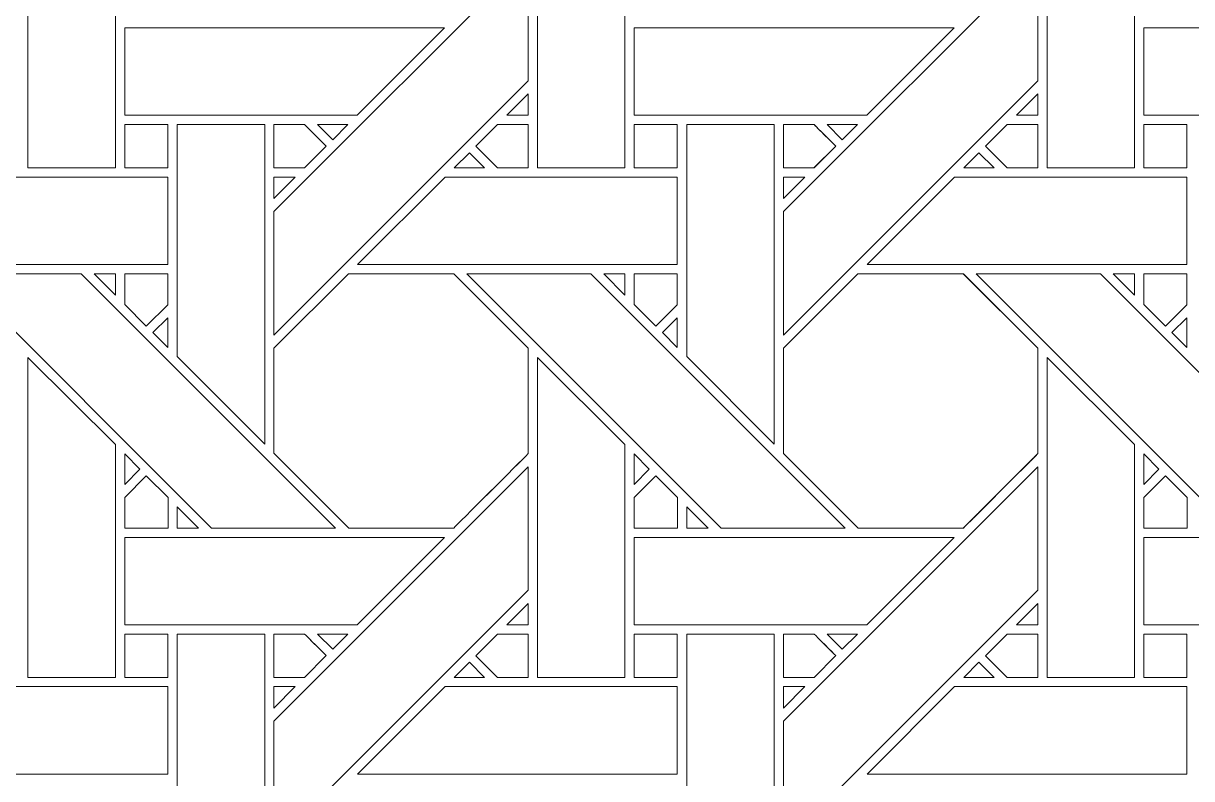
# Model space of a CAD drawing. Header units: inches. Extents: x 3.4 to 21.4, y 0.1 to 18.1.
# Drawn here: x 16.898 to 19.073, y 14.558 to 15.965 of the extents above; entities that cross this region are included whole.
import ezdxf

# ---------------------------------------------------------------- set-up
doc = ezdxf.new("R2010")
doc.units = ezdxf.units.IN
doc.header["$MEASUREMENT"] = 0
doc.layers.add('Design', color=7, linetype='Continuous', lineweight=0)

msp = doc.modelspace()

# ---------------------------------------------------------------- linework, layer by layer
at = {"layer": 'Design'}
for points, knots in [([(3.3829, 18.0948), (3.3829, 18.0948), (3.3829, 0.0948), (3.3829, 0.0948), (3.3829, 0.0948), (21.3829, 0.0948), (21.3829, 0.0948), (21.3829, 0.0948), (21.3829, 18.0948), (21.3829, 18.0948), (21.3829, 18.0948), (3.3829, 18.0948), (3.3829, 18.0948)], [0, 0, 0, 0, 1, 1, 1, 2, 2, 2, 3, 3, 3, 4, 4, 4, 4]), ([(4.2402, 17.2374), (4.2402, 17.2374), (4.2402, 0.9521), (4.2402, 0.9521), (4.2402, 0.9521), (20.5255, 0.9521), (20.5255, 0.9521), (20.5255, 0.9521), (20.5255, 17.2374), (20.5255, 17.2374), (20.5255, 17.2374), (4.2402, 17.2374), (4.2402, 17.2374)], [0, 0, 0, 0, 1, 1, 1, 2, 2, 2, 3, 3, 3, 4, 4, 4, 4]), ([(16.9061, 15.6955), (16.9061, 15.6955), (16.9061, 16.2913), (16.9061, 16.2913), (16.9061, 16.2913), (17.0689, 16.1292), (17.0689, 16.1292), (17.0689, 16.1292), (17.0689, 15.6955), (17.0689, 15.6955), (17.0689, 15.6955), (16.9061, 15.6955), (16.9061, 15.6955)], [0, 0, 0, 0, 1, 1, 1, 2, 2, 2, 3, 3, 3, 4, 4, 4, 4]), ([(17.8548, 15.6955), (17.8548, 15.6955), (17.8548, 16.2914), (17.8548, 16.2914), (17.8548, 16.2914), (18.0176, 16.1292), (18.0176, 16.1292), (18.0176, 16.1292), (18.0176, 15.6955), (18.0176, 15.6955), (18.0176, 15.6955), (17.8548, 15.6955), (17.8548, 15.6955)], [0, 0, 0, 0, 1, 1, 1, 2, 2, 2, 3, 3, 3, 4, 4, 4, 4]), ([(18.8036, 15.6955), (18.8036, 15.6955), (18.8036, 16.2913), (18.8036, 16.2913), (18.8036, 16.2913), (18.9663, 16.1292), (18.9663, 16.1292), (18.9663, 16.1292), (18.9663, 15.6955), (18.9663, 15.6955), (18.9663, 15.6955), (18.8036, 15.6955), (18.8036, 15.6955)], [0, 0, 0, 0, 1, 1, 1, 2, 2, 2, 3, 3, 3, 4, 4, 4, 4]), ([(17.8377, 15.8577), (17.8377, 15.8577), (17.364, 15.3841), (17.364, 15.3841), (17.364, 15.3841), (17.364, 15.6142), (17.364, 15.6142), (17.364, 15.6142), (17.8377, 16.0878), (17.8377, 16.0878), (17.8377, 16.0878), (17.8377, 15.8577), (17.8377, 15.8577)], [0, 0, 0, 0, 1, 1, 1, 2, 2, 2, 3, 3, 3, 4, 4, 4, 4]), ([(18.7864, 15.8577), (18.7864, 15.8577), (18.3128, 15.3841), (18.3128, 15.3841), (18.3128, 15.3841), (18.3128, 15.6142), (18.3128, 15.6142), (18.3128, 15.6142), (18.7864, 16.0878), (18.7864, 16.0878), (18.7864, 16.0878), (18.7864, 15.8577), (18.7864, 15.8577)], [0, 0, 0, 0, 1, 1, 1, 2, 2, 2, 3, 3, 3, 4, 4, 4, 4]), ([(17.6819, 15.9563), (17.6819, 15.9563), (17.5191, 15.7936), (17.5191, 15.7936), (17.5191, 15.7936), (17.0862, 15.7936), (17.0862, 15.7936), (17.0862, 15.7936), (17.0862, 15.9563), (17.0862, 15.9563), (17.0862, 15.9563), (17.6819, 15.9563), (17.6819, 15.9563)], [0, 0, 0, 0, 1, 1, 1, 2, 2, 2, 3, 3, 3, 4, 4, 4, 4]), ([(18.6306, 15.9563), (18.6306, 15.9563), (18.4679, 15.7936), (18.4679, 15.7936), (18.4679, 15.7936), (18.0349, 15.7936), (18.0349, 15.7936), (18.0349, 15.7936), (18.0349, 15.9563), (18.0349, 15.9563), (18.0349, 15.9563), (18.6306, 15.9563), (18.6306, 15.9563)], [0, 0, 0, 0, 1, 1, 1, 2, 2, 2, 3, 3, 3, 4, 4, 4, 4]), ([(19.5793, 15.9563), (19.5793, 15.9563), (19.4166, 15.7936), (19.4166, 15.7936), (19.4166, 15.7936), (18.9836, 15.7936), (18.9836, 15.7936), (18.9836, 15.7936), (18.9836, 15.9563), (18.9836, 15.9563), (18.9836, 15.9563), (19.5793, 15.9563), (19.5793, 15.9563)], [0, 0, 0, 0, 1, 1, 1, 2, 2, 2, 3, 3, 3, 4, 4, 4, 4]), ([(17.8377, 15.7936), (17.8377, 15.7936), (17.7979, 15.7936), (17.7979, 15.7936), (17.7979, 15.7936), (17.8377, 15.8334), (17.8377, 15.8334), (17.8377, 15.8334), (17.8377, 15.7936), (17.8377, 15.7936)], [0, 0, 0, 0, 1, 1, 1, 2, 2, 2, 3, 3, 3, 3]), ([(18.7864, 15.7936), (18.7864, 15.7936), (18.7467, 15.7936), (18.7467, 15.7936), (18.7467, 15.7936), (18.7864, 15.8333), (18.7864, 15.8333), (18.7864, 15.8333), (18.7864, 15.7936), (18.7864, 15.7936)], [0, 0, 0, 0, 1, 1, 1, 2, 2, 2, 3, 3, 3, 3]), ([(17.0862, 15.6956), (17.0862, 15.6956), (17.0862, 15.7763), (17.0862, 15.7763), (17.0862, 15.7763), (17.1665, 15.7763), (17.1665, 15.7763), (17.1665, 15.7763), (17.1665, 15.6956), (17.1665, 15.6956), (17.1665, 15.6956), (17.0862, 15.6956), (17.0862, 15.6956)], [0, 0, 0, 0, 1, 1, 1, 2, 2, 2, 3, 3, 3, 4, 4, 4, 4]), ([(17.0862, 15.6956), (17.0862, 15.6956), (17.0862, 15.7763), (17.0862, 15.7763), (17.0862, 15.7763), (17.1665, 15.7763), (17.1665, 15.7763), (17.1665, 15.7763), (17.1665, 15.6956), (17.1665, 15.6956), (17.1665, 15.6956), (17.0862, 15.6956), (17.0862, 15.6956)], [0, 0, 0, 0, 1, 1, 1, 2, 2, 2, 3, 3, 3, 4, 4, 4, 4]), ([(17.184, 15.3441), (17.184, 15.3441), (17.184, 15.7763), (17.184, 15.7763), (17.184, 15.7763), (17.3469, 15.7763), (17.3469, 15.7763), (17.3469, 15.7763), (17.3469, 15.1812), (17.3469, 15.1812), (17.3469, 15.1812), (17.184, 15.3441), (17.184, 15.3441)], [0, 0, 0, 0, 1, 1, 1, 2, 2, 2, 3, 3, 3, 4, 4, 4, 4]), ([(17.4211, 15.7763), (17.4263, 15.7712), (17.457, 15.7404), (17.4615, 15.736), (17.4615, 15.736), (17.421, 15.6956), (17.421, 15.6956), (17.421, 15.6956), (17.3641, 15.6956), (17.3641, 15.6956), (17.3641, 15.6956), (17.3641, 15.7763), (17.3641, 15.7763), (17.3641, 15.7763), (17.4211, 15.7763), (17.4211, 15.7763)], [0, 0, 0, 0, 1, 1, 1, 2, 2, 2, 3, 3, 3, 4, 4, 4, 5, 5, 5, 5]), ([(17.4615, 15.736), (17.4615, 15.736), (17.421, 15.6956), (17.421, 15.6956), (17.421, 15.6956), (17.3641, 15.6956), (17.3641, 15.6956), (17.3641, 15.6956), (17.3641, 15.7763), (17.3641, 15.7763), (17.3641, 15.7763), (17.4211, 15.7763), (17.4211, 15.7763), (17.4264, 15.7711), (17.4572, 15.7403), (17.4615, 15.736)], [0, 0, 0, 0, 1, 1, 1, 2, 2, 2, 3, 3, 3, 4, 4, 4, 5, 5, 5, 5]), ([(17.4455, 15.7763), (17.4455, 15.7763), (17.5019, 15.7763), (17.5019, 15.7763), (17.5019, 15.7763), (17.4736, 15.7481), (17.4736, 15.7481), (17.4736, 15.7481), (17.4455, 15.7763), (17.4455, 15.7763)], [0, 0, 0, 0, 1, 1, 1, 2, 2, 2, 3, 3, 3, 3]), ([(17.8377, 15.7764), (17.8377, 15.7764), (17.8377, 15.6956), (17.8377, 15.6956), (17.8377, 15.6956), (17.7806, 15.6956), (17.7806, 15.6956), (17.7806, 15.6956), (17.7403, 15.7359), (17.7403, 15.7359), (17.7403, 15.7359), (17.7807, 15.7764), (17.7807, 15.7764), (17.7807, 15.7764), (17.8377, 15.7764), (17.8377, 15.7764)], [0, 0, 0, 0, 1, 1, 1, 2, 2, 2, 3, 3, 3, 4, 4, 4, 5, 5, 5, 5]), ([(17.8377, 15.6956), (17.8377, 15.6956), (17.7806, 15.6956), (17.7806, 15.6956), (17.7806, 15.6956), (17.7403, 15.7359), (17.7403, 15.7359), (17.7403, 15.7359), (17.7807, 15.7764), (17.7807, 15.7764), (17.7807, 15.7764), (17.8377, 15.7764), (17.8377, 15.7764), (17.8377, 15.7764), (17.8377, 15.6956), (17.8377, 15.6956)], [0, 0, 0, 0, 1, 1, 1, 2, 2, 2, 3, 3, 3, 4, 4, 4, 5, 5, 5, 5]), ([(18.0349, 15.6956), (18.0349, 15.6956), (18.0349, 15.7763), (18.0349, 15.7763), (18.0349, 15.7763), (18.1152, 15.7763), (18.1152, 15.7763), (18.1152, 15.7763), (18.1152, 15.6956), (18.1152, 15.6956), (18.1152, 15.6956), (18.0349, 15.6956), (18.0349, 15.6956)], [0, 0, 0, 0, 1, 1, 1, 2, 2, 2, 3, 3, 3, 4, 4, 4, 4]), ([(18.0349, 15.6956), (18.0349, 15.6956), (18.0349, 15.7763), (18.0349, 15.7763), (18.0349, 15.7763), (18.1152, 15.7763), (18.1152, 15.7763), (18.1152, 15.7763), (18.1152, 15.6956), (18.1152, 15.6956), (18.1152, 15.6956), (18.0349, 15.6956), (18.0349, 15.6956)], [0, 0, 0, 0, 1, 1, 1, 2, 2, 2, 3, 3, 3, 4, 4, 4, 4]), ([(18.1327, 15.3441), (18.1327, 15.3441), (18.1327, 15.7763), (18.1327, 15.7763), (18.1327, 15.7763), (18.2956, 15.7763), (18.2956, 15.7763), (18.2956, 15.7763), (18.2956, 15.1812), (18.2956, 15.1812), (18.2956, 15.1812), (18.1327, 15.3441), (18.1327, 15.3441)], [0, 0, 0, 0, 1, 1, 1, 2, 2, 2, 3, 3, 3, 4, 4, 4, 4]), ([(18.3699, 15.7764), (18.3751, 15.7713), (18.4058, 15.7405), (18.4102, 15.7361), (18.4102, 15.7361), (18.3698, 15.6956), (18.3698, 15.6956), (18.3698, 15.6956), (18.3128, 15.6956), (18.3128, 15.6956), (18.3128, 15.6956), (18.3128, 15.7764), (18.3128, 15.7764), (18.3128, 15.7764), (18.3699, 15.7764), (18.3699, 15.7764)], [0, 0, 0, 0, 1, 1, 1, 2, 2, 2, 3, 3, 3, 4, 4, 4, 5, 5, 5, 5]), ([(18.3948, 15.7513), (18.3948, 15.7513), (18.4102, 15.7359), (18.4102, 15.7359), (18.4102, 15.7359), (18.3697, 15.6955), (18.3697, 15.6955), (18.3697, 15.6955), (18.3128, 15.6955), (18.3128, 15.6955), (18.3128, 15.6955), (18.3128, 15.7763), (18.3128, 15.7763), (18.3128, 15.7763), (18.3698, 15.7763), (18.3698, 15.7763), (18.3753, 15.7709), (18.3854, 15.7608), (18.3948, 15.7513)], [0, 0, 0, 0, 1, 1, 1, 2, 2, 2, 3, 3, 3, 4, 4, 4, 5, 5, 5, 6, 6, 6, 6]), ([(18.3942, 15.7763), (18.3942, 15.7763), (18.4506, 15.7763), (18.4506, 15.7763), (18.4506, 15.7763), (18.4224, 15.7481), (18.4224, 15.7481), (18.4224, 15.7481), (18.3942, 15.7763), (18.3942, 15.7763)], [0, 0, 0, 0, 1, 1, 1, 2, 2, 2, 3, 3, 3, 3]), ([(18.7865, 15.7764), (18.7865, 15.7764), (18.7865, 15.6956), (18.7865, 15.6956), (18.7865, 15.6956), (18.7294, 15.6956), (18.7294, 15.6956), (18.7294, 15.6956), (18.689, 15.7359), (18.689, 15.7359), (18.689, 15.7359), (18.7294, 15.7764), (18.7294, 15.7764), (18.7294, 15.7764), (18.7865, 15.7764), (18.7865, 15.7764)], [0, 0, 0, 0, 1, 1, 1, 2, 2, 2, 3, 3, 3, 4, 4, 4, 5, 5, 5, 5]), ([(18.7865, 15.6956), (18.7865, 15.6956), (18.7294, 15.6956), (18.7294, 15.6956), (18.7294, 15.6956), (18.689, 15.7359), (18.689, 15.7359), (18.689, 15.7359), (18.7294, 15.7764), (18.7294, 15.7764), (18.7294, 15.7764), (18.7865, 15.7764), (18.7865, 15.7764), (18.7865, 15.7764), (18.7865, 15.6956), (18.7865, 15.6956)], [0, 0, 0, 0, 1, 1, 1, 2, 2, 2, 3, 3, 3, 4, 4, 4, 5, 5, 5, 5]), ([(18.9837, 15.6956), (18.9837, 15.6956), (18.9837, 15.7763), (18.9837, 15.7763), (18.9837, 15.7763), (19.0639, 15.7763), (19.0639, 15.7763), (19.0639, 15.7763), (19.0639, 15.6956), (19.0639, 15.6956), (19.0639, 15.6956), (18.9837, 15.6956), (18.9837, 15.6956)], [0, 0, 0, 0, 1, 1, 1, 2, 2, 2, 3, 3, 3, 4, 4, 4, 4]), ([(18.9837, 15.6956), (18.9837, 15.6956), (18.9837, 15.7763), (18.9837, 15.7763), (18.9837, 15.7763), (19.0639, 15.7763), (19.0639, 15.7763), (19.0639, 15.7763), (19.0639, 15.6956), (19.0639, 15.6956), (19.0639, 15.6956), (18.9837, 15.6956), (18.9837, 15.6956)], [0, 0, 0, 0, 1, 1, 1, 2, 2, 2, 3, 3, 3, 4, 4, 4, 4]), ([(17.6999, 15.6955), (17.6999, 15.6955), (17.7281, 15.7238), (17.7281, 15.7238), (17.7281, 15.7238), (17.7564, 15.6955), (17.7564, 15.6955), (17.7564, 15.6955), (17.6999, 15.6955), (17.6999, 15.6955)], [0, 0, 0, 0, 1, 1, 1, 2, 2, 2, 3, 3, 3, 3]), ([(18.6486, 15.6955), (18.6486, 15.6955), (18.6768, 15.7238), (18.6768, 15.7238), (18.6768, 15.7238), (18.7051, 15.6955), (18.7051, 15.6955), (18.7051, 15.6955), (18.6486, 15.6955), (18.6486, 15.6955)], [0, 0, 0, 0, 1, 1, 1, 2, 2, 2, 3, 3, 3, 3]), ([(17.1664, 15.6784), (17.1664, 15.6784), (17.1664, 15.5156), (17.1664, 15.5156), (17.1664, 15.5156), (16.5711, 15.5156), (16.5711, 15.5156), (16.5711, 15.5156), (16.734, 15.6784), (16.734, 15.6784), (16.734, 15.6784), (17.1664, 15.6784), (17.1664, 15.6784)], [0, 0, 0, 0, 1, 1, 1, 2, 2, 2, 3, 3, 3, 4, 4, 4, 4]), ([(17.4039, 15.6784), (17.4039, 15.6784), (17.364, 15.6385), (17.364, 15.6385), (17.364, 15.6385), (17.364, 15.6784), (17.364, 15.6784), (17.364, 15.6784), (17.4039, 15.6784), (17.4039, 15.6784)], [0, 0, 0, 0, 1, 1, 1, 2, 2, 2, 3, 3, 3, 3]), ([(18.1152, 15.6784), (18.1152, 15.6784), (18.1152, 15.5156), (18.1152, 15.5156), (18.1152, 15.5156), (17.5199, 15.5156), (17.5199, 15.5156), (17.5199, 15.5156), (17.6827, 15.6784), (17.6827, 15.6784), (17.6827, 15.6784), (18.1152, 15.6784), (18.1152, 15.6784)], [0, 0, 0, 0, 1, 1, 1, 2, 2, 2, 3, 3, 3, 4, 4, 4, 4]), ([(18.3526, 15.6784), (18.3526, 15.6784), (18.3128, 15.6385), (18.3128, 15.6385), (18.3128, 15.6385), (18.3128, 15.6784), (18.3128, 15.6784), (18.3128, 15.6784), (18.3526, 15.6784), (18.3526, 15.6784)], [0, 0, 0, 0, 1, 1, 1, 2, 2, 2, 3, 3, 3, 3]), ([(19.0639, 15.6784), (19.0639, 15.6784), (19.0639, 15.5156), (19.0639, 15.5156), (19.0639, 15.5156), (18.4686, 15.5156), (18.4686, 15.5156), (18.4686, 15.5156), (18.6314, 15.6784), (18.6314, 15.6784), (18.6314, 15.6784), (19.0639, 15.6784), (19.0639, 15.6784)], [0, 0, 0, 0, 1, 1, 1, 2, 2, 2, 3, 3, 3, 4, 4, 4, 4]), ([(17.479, 15.0248), (17.479, 15.0248), (17.248, 15.0248), (17.248, 15.0248), (17.248, 15.0248), (16.7745, 15.4984), (16.7745, 15.4984), (16.7745, 15.4984), (17.0054, 15.4984), (17.0054, 15.4984), (17.0054, 15.4984), (17.479, 15.0248), (17.479, 15.0248)], [0, 0, 0, 0, 1, 1, 1, 2, 2, 2, 3, 3, 3, 4, 4, 4, 4]), ([(17.0295, 15.4984), (17.0295, 15.4984), (17.069, 15.4984), (17.069, 15.4984), (17.069, 15.4984), (17.069, 15.4586), (17.069, 15.4586), (17.069, 15.4586), (17.0295, 15.4984), (17.0295, 15.4984)], [0, 0, 0, 0, 1, 1, 1, 2, 2, 2, 3, 3, 3, 3]), ([(17.1665, 15.4985), (17.1665, 15.4985), (17.1665, 15.4409), (17.1665, 15.4409), (17.1665, 15.4409), (17.1265, 15.4009), (17.1265, 15.4009), (17.1265, 15.4009), (17.0862, 15.4413), (17.0862, 15.4413), (17.0862, 15.4413), (17.0862, 15.4985), (17.0862, 15.4985), (17.0862, 15.4985), (17.1665, 15.4985), (17.1665, 15.4985)], [0, 0, 0, 0, 1, 1, 1, 2, 2, 2, 3, 3, 3, 4, 4, 4, 5, 5, 5, 5]), ([(17.1265, 15.4009), (17.1265, 15.4009), (17.0862, 15.4413), (17.0862, 15.4413), (17.0862, 15.4413), (17.0862, 15.4985), (17.0862, 15.4985), (17.0862, 15.4985), (17.1665, 15.4985), (17.1665, 15.4985), (17.1665, 15.4985), (17.1665, 15.4409), (17.1665, 15.4409), (17.1665, 15.4409), (17.1265, 15.4009), (17.1265, 15.4009)], [0, 0, 0, 0, 1, 1, 1, 2, 2, 2, 3, 3, 3, 4, 4, 4, 5, 5, 5, 5]), ([(17.5027, 15.4985), (17.5027, 15.4985), (17.699, 15.4985), (17.699, 15.4985), (17.699, 15.4985), (17.8377, 15.3597), (17.8377, 15.3597), (17.8377, 15.3597), (17.8377, 15.1635), (17.8377, 15.1635), (17.8199, 15.1456), (17.708, 15.0339), (17.699, 15.0248), (17.699, 15.0248), (17.5033, 15.0248), (17.5033, 15.0248), (17.5033, 15.0248), (17.3641, 15.1641), (17.3641, 15.1641), (17.3641, 15.1641), (17.3641, 15.3597), (17.3641, 15.3597), (17.3641, 15.3597), (17.5027, 15.4985), (17.5027, 15.4985)], [0, 0, 0, 0, 1, 1, 1, 2, 2, 2, 3, 3, 3, 4, 4, 4, 5, 5, 5, 6, 6, 6, 7, 7, 7, 8, 8, 8, 8]), ([(17.8377, 15.3597), (17.8377, 15.3597), (17.8377, 15.1635), (17.8377, 15.1635), (17.8199, 15.1456), (17.708, 15.0338), (17.699, 15.0248), (17.699, 15.0248), (17.5033, 15.0248), (17.5033, 15.0248), (17.5033, 15.0248), (17.3641, 15.1641), (17.3641, 15.1641), (17.3641, 15.1641), (17.3641, 15.3597), (17.3641, 15.3597), (17.3641, 15.3597), (17.5027, 15.4985), (17.5027, 15.4985), (17.5027, 15.4985), (17.699, 15.4985), (17.699, 15.4985), (17.699, 15.4985), (17.8377, 15.3597), (17.8377, 15.3597)], [0, 0, 0, 0, 1, 1, 1, 2, 2, 2, 3, 3, 3, 4, 4, 4, 5, 5, 5, 6, 6, 6, 7, 7, 7, 8, 8, 8, 8]), ([(18.4278, 15.0248), (18.4278, 15.0248), (18.1967, 15.0248), (18.1967, 15.0248), (18.1967, 15.0248), (17.7232, 15.4984), (17.7232, 15.4984), (17.7232, 15.4984), (17.9541, 15.4984), (17.9541, 15.4984), (17.9541, 15.4984), (18.4278, 15.0248), (18.4278, 15.0248)], [0, 0, 0, 0, 1, 1, 1, 2, 2, 2, 3, 3, 3, 4, 4, 4, 4]), ([(17.9783, 15.4984), (17.9783, 15.4984), (18.0177, 15.4984), (18.0177, 15.4984), (18.0177, 15.4984), (18.0177, 15.4586), (18.0177, 15.4586), (18.0177, 15.4586), (17.9783, 15.4984), (17.9783, 15.4984)], [0, 0, 0, 0, 1, 1, 1, 2, 2, 2, 3, 3, 3, 3]), ([(18.1152, 15.4985), (18.1152, 15.4985), (18.1152, 15.4409), (18.1152, 15.4409), (18.1152, 15.4409), (18.0753, 15.4009), (18.0753, 15.4009), (18.0753, 15.4009), (18.0349, 15.4413), (18.0349, 15.4413), (18.0349, 15.4413), (18.0349, 15.4985), (18.0349, 15.4985), (18.0349, 15.4985), (18.1152, 15.4985), (18.1152, 15.4985)], [0, 0, 0, 0, 1, 1, 1, 2, 2, 2, 3, 3, 3, 4, 4, 4, 5, 5, 5, 5]), ([(18.0753, 15.4009), (18.0753, 15.4009), (18.0349, 15.4413), (18.0349, 15.4413), (18.0349, 15.4413), (18.0349, 15.4985), (18.0349, 15.4985), (18.0349, 15.4985), (18.1152, 15.4985), (18.1152, 15.4985), (18.1152, 15.4985), (18.1152, 15.4409), (18.1152, 15.4409), (18.1152, 15.4409), (18.0753, 15.4009), (18.0753, 15.4009)], [0, 0, 0, 0, 1, 1, 1, 2, 2, 2, 3, 3, 3, 4, 4, 4, 5, 5, 5, 5]), ([(18.4516, 15.4985), (18.4516, 15.4985), (18.6478, 15.4985), (18.6478, 15.4985), (18.6478, 15.4985), (18.7865, 15.3598), (18.7865, 15.3598), (18.7865, 15.3598), (18.7865, 15.1636), (18.7865, 15.1636), (18.7687, 15.1457), (18.6568, 15.0339), (18.6478, 15.0249), (18.6478, 15.0249), (18.4521, 15.0249), (18.4521, 15.0249), (18.4521, 15.0249), (18.3128, 15.164), (18.3128, 15.164), (18.3128, 15.164), (18.3128, 15.3597), (18.3128, 15.3597), (18.3128, 15.3597), (18.4516, 15.4985), (18.4516, 15.4985)], [0, 0, 0, 0, 1, 1, 1, 2, 2, 2, 3, 3, 3, 4, 4, 4, 5, 5, 5, 6, 6, 6, 7, 7, 7, 8, 8, 8, 8]), ([(18.7864, 15.1635), (18.7683, 15.1452), (18.6565, 15.0336), (18.6477, 15.0248), (18.6477, 15.0248), (18.452, 15.0248), (18.452, 15.0248), (18.452, 15.0248), (18.3128, 15.164), (18.3128, 15.164), (18.3128, 15.164), (18.3128, 15.3597), (18.3128, 15.3597), (18.3128, 15.3597), (18.4515, 15.4984), (18.4515, 15.4984), (18.4515, 15.4984), (18.6477, 15.4984), (18.6477, 15.4984), (18.6477, 15.4984), (18.7864, 15.3597), (18.7864, 15.3597), (18.7864, 15.3597), (18.7864, 15.1635), (18.7864, 15.1635)], [0, 0, 0, 0, 1, 1, 1, 2, 2, 2, 3, 3, 3, 4, 4, 4, 5, 5, 5, 6, 6, 6, 7, 7, 7, 8, 8, 8, 8]), ([(19.1455, 15.0248), (19.1455, 15.0248), (18.6719, 15.4984), (18.6719, 15.4984), (18.6719, 15.4984), (18.9029, 15.4984), (18.9029, 15.4984), (18.9029, 15.4984), (19.3765, 15.0248), (19.3765, 15.0248), (19.3765, 15.0248), (19.1455, 15.0248), (19.1455, 15.0248)], [0, 0, 0, 0, 1, 1, 1, 2, 2, 2, 3, 3, 3, 4, 4, 4, 4]), ([(18.927, 15.4984), (18.927, 15.4984), (18.9664, 15.4984), (18.9664, 15.4984), (18.9664, 15.4984), (18.9664, 15.4586), (18.9664, 15.4586), (18.9664, 15.4586), (18.927, 15.4984), (18.927, 15.4984)], [0, 0, 0, 0, 1, 1, 1, 2, 2, 2, 3, 3, 3, 3]), ([(19.0639, 15.4985), (19.0639, 15.4985), (19.0639, 15.4408), (19.0639, 15.4408), (19.0639, 15.4408), (19.024, 15.4009), (19.024, 15.4009), (19.024, 15.4009), (18.9837, 15.4413), (18.9837, 15.4413), (18.9837, 15.4413), (18.9837, 15.4985), (18.9837, 15.4985), (18.9837, 15.4985), (19.0639, 15.4985), (19.0639, 15.4985)], [0, 0, 0, 0, 1, 1, 1, 2, 2, 2, 3, 3, 3, 4, 4, 4, 5, 5, 5, 5]), ([(19.024, 15.4009), (19.024, 15.4009), (18.9837, 15.4413), (18.9837, 15.4413), (18.9837, 15.4413), (18.9837, 15.4985), (18.9837, 15.4985), (18.9837, 15.4985), (19.0639, 15.4985), (19.0639, 15.4985), (19.0639, 15.4985), (19.0639, 15.4408), (19.0639, 15.4408), (19.0639, 15.4408), (19.024, 15.4009), (19.024, 15.4009)], [0, 0, 0, 0, 1, 1, 1, 2, 2, 2, 3, 3, 3, 4, 4, 4, 5, 5, 5, 5]), ([(17.1664, 15.4166), (17.1664, 15.4166), (17.1664, 15.3614), (17.1664, 15.3614), (17.1664, 15.3614), (17.1387, 15.3888), (17.1387, 15.3888), (17.1387, 15.3888), (17.1664, 15.4166), (17.1664, 15.4166)], [0, 0, 0, 0, 1, 1, 1, 2, 2, 2, 3, 3, 3, 3]), ([(18.1152, 15.4166), (18.1152, 15.4166), (18.1152, 15.3614), (18.1152, 15.3614), (18.1152, 15.3614), (18.0874, 15.3888), (18.0874, 15.3888), (18.0874, 15.3888), (18.1152, 15.4166), (18.1152, 15.4166)], [0, 0, 0, 0, 1, 1, 1, 2, 2, 2, 3, 3, 3, 3]), ([(19.0639, 15.4166), (19.0639, 15.4166), (19.0639, 15.3614), (19.0639, 15.3614), (19.0639, 15.3614), (19.0361, 15.3888), (19.0361, 15.3888), (19.0361, 15.3888), (19.0639, 15.4166), (19.0639, 15.4166)], [0, 0, 0, 0, 1, 1, 1, 2, 2, 2, 3, 3, 3, 3]), ([(16.9061, 14.7468), (16.9061, 14.7468), (16.9061, 15.3426), (16.9061, 15.3426), (16.9061, 15.3426), (17.0689, 15.1805), (17.0689, 15.1805), (17.0689, 15.1805), (17.0689, 14.7468), (17.0689, 14.7468), (17.0689, 14.7468), (16.9061, 14.7468), (16.9061, 14.7468)], [0, 0, 0, 0, 1, 1, 1, 2, 2, 2, 3, 3, 3, 4, 4, 4, 4]), ([(17.8548, 14.7468), (17.8548, 14.7468), (17.8548, 15.3426), (17.8548, 15.3426), (17.8548, 15.3426), (18.0176, 15.1805), (18.0176, 15.1805), (18.0176, 15.1805), (18.0176, 14.7468), (18.0176, 14.7468), (18.0176, 14.7468), (17.8548, 14.7468), (17.8548, 14.7468)], [0, 0, 0, 0, 1, 1, 1, 2, 2, 2, 3, 3, 3, 4, 4, 4, 4]), ([(18.8036, 14.7468), (18.8036, 14.7468), (18.8036, 15.3426), (18.8036, 15.3426), (18.8036, 15.3426), (18.9663, 15.1805), (18.9663, 15.1805), (18.9663, 15.1805), (18.9663, 14.7468), (18.9663, 14.7468), (18.9663, 14.7468), (18.8036, 14.7468), (18.8036, 14.7468)], [0, 0, 0, 0, 1, 1, 1, 2, 2, 2, 3, 3, 3, 4, 4, 4, 4]), ([(17.0862, 15.1062), (17.0862, 15.1062), (17.0862, 15.163), (17.0862, 15.163), (17.0862, 15.163), (17.1144, 15.1344), (17.1144, 15.1344), (17.1144, 15.1344), (17.0862, 15.1062), (17.0862, 15.1062)], [0, 0, 0, 0, 1, 1, 1, 2, 2, 2, 3, 3, 3, 3]), ([(18.0349, 15.1062), (18.0349, 15.1062), (18.0349, 15.163), (18.0349, 15.163), (18.0349, 15.163), (18.0631, 15.1344), (18.0631, 15.1344), (18.0631, 15.1344), (18.0349, 15.1062), (18.0349, 15.1062)], [0, 0, 0, 0, 1, 1, 1, 2, 2, 2, 3, 3, 3, 3]), ([(18.9836, 15.1062), (18.9836, 15.1062), (18.9836, 15.163), (18.9836, 15.163), (18.9836, 15.163), (19.0118, 15.1344), (19.0118, 15.1344), (19.0118, 15.1344), (18.9836, 15.1062), (18.9836, 15.1062)], [0, 0, 0, 0, 1, 1, 1, 2, 2, 2, 3, 3, 3, 3]), ([(17.0862, 15.0246), (17.0862, 15.0246), (17.0862, 15.0819), (17.0862, 15.0819), (17.0862, 15.0819), (17.1265, 15.1222), (17.1265, 15.1222), (17.1265, 15.1222), (17.1669, 15.0819), (17.1669, 15.0819), (17.1669, 15.0819), (17.1669, 15.0246), (17.1669, 15.0246), (17.1669, 15.0246), (17.0862, 15.0246), (17.0862, 15.0246)], [0, 0, 0, 0, 1, 1, 1, 2, 2, 2, 3, 3, 3, 4, 4, 4, 5, 5, 5, 5]), ([(17.1265, 15.1222), (17.1265, 15.1222), (17.1669, 15.0819), (17.1669, 15.0819), (17.1669, 15.0819), (17.1669, 15.0246), (17.1669, 15.0246), (17.1669, 15.0246), (17.0862, 15.0246), (17.0862, 15.0246), (17.0862, 15.0246), (17.0862, 15.0819), (17.0862, 15.0819), (17.0862, 15.0819), (17.1265, 15.1222), (17.1265, 15.1222)], [0, 0, 0, 0, 1, 1, 1, 2, 2, 2, 3, 3, 3, 4, 4, 4, 5, 5, 5, 5]), ([(17.8377, 14.909), (17.8377, 14.909), (17.364, 14.4354), (17.364, 14.4354), (17.364, 14.4354), (17.364, 14.6655), (17.364, 14.6655), (17.364, 14.6655), (17.8377, 15.139), (17.8377, 15.139), (17.8377, 15.139), (17.8377, 14.909), (17.8377, 14.909)], [0, 0, 0, 0, 1, 1, 1, 2, 2, 2, 3, 3, 3, 4, 4, 4, 4]), ([(18.0349, 15.0246), (18.0349, 15.0246), (18.0349, 15.0819), (18.0349, 15.0819), (18.0349, 15.0819), (18.0753, 15.1222), (18.0753, 15.1222), (18.0753, 15.1222), (18.1156, 15.0819), (18.1156, 15.0819), (18.1156, 15.0819), (18.1156, 15.0246), (18.1156, 15.0246), (18.1156, 15.0246), (18.0349, 15.0246), (18.0349, 15.0246)], [0, 0, 0, 0, 1, 1, 1, 2, 2, 2, 3, 3, 3, 4, 4, 4, 5, 5, 5, 5]), ([(18.0753, 15.1222), (18.0753, 15.1222), (18.1156, 15.0819), (18.1156, 15.0819), (18.1156, 15.0819), (18.1156, 15.0246), (18.1156, 15.0246), (18.1156, 15.0246), (18.0349, 15.0246), (18.0349, 15.0246), (18.0349, 15.0246), (18.0349, 15.0819), (18.0349, 15.0819), (18.0349, 15.0819), (18.0753, 15.1222), (18.0753, 15.1222)], [0, 0, 0, 0, 1, 1, 1, 2, 2, 2, 3, 3, 3, 4, 4, 4, 5, 5, 5, 5]), ([(18.7864, 14.909), (18.7864, 14.909), (18.3128, 14.4354), (18.3128, 14.4354), (18.3128, 14.4354), (18.3128, 14.6655), (18.3128, 14.6655), (18.3128, 14.6655), (18.7864, 15.139), (18.7864, 15.139), (18.7864, 15.139), (18.7864, 14.909), (18.7864, 14.909)], [0, 0, 0, 0, 1, 1, 1, 2, 2, 2, 3, 3, 3, 4, 4, 4, 4]), ([(18.9837, 15.0246), (18.9837, 15.0246), (18.9837, 15.0818), (18.9837, 15.0818), (18.9837, 15.0818), (19.024, 15.1222), (19.024, 15.1222), (19.024, 15.1222), (19.0644, 15.0818), (19.0644, 15.0818), (19.0644, 15.0818), (19.0644, 15.0246), (19.0644, 15.0246), (19.0644, 15.0246), (18.9837, 15.0246), (18.9837, 15.0246)], [0, 0, 0, 0, 1, 1, 1, 2, 2, 2, 3, 3, 3, 4, 4, 4, 5, 5, 5, 5]), ([(19.024, 15.1222), (19.024, 15.1222), (19.0644, 15.0818), (19.0644, 15.0818), (19.0644, 15.0818), (19.0644, 15.0246), (19.0644, 15.0246), (19.0644, 15.0246), (18.9837, 15.0246), (18.9837, 15.0246), (18.9837, 15.0246), (18.9837, 15.0818), (18.9837, 15.0818), (18.9837, 15.0818), (19.024, 15.1222), (19.024, 15.1222)], [0, 0, 0, 0, 1, 1, 1, 2, 2, 2, 3, 3, 3, 4, 4, 4, 5, 5, 5, 5]), ([(17.1841, 15.0248), (17.1841, 15.0248), (17.1841, 15.0646), (17.1841, 15.0646), (17.1841, 15.0646), (17.2238, 15.0248), (17.2238, 15.0248), (17.2238, 15.0248), (17.1841, 15.0248), (17.1841, 15.0248)], [0, 0, 0, 0, 1, 1, 1, 2, 2, 2, 3, 3, 3, 3]), ([(18.1328, 15.0248), (18.1328, 15.0248), (18.1328, 15.0646), (18.1328, 15.0646), (18.1328, 15.0646), (18.1725, 15.0248), (18.1725, 15.0248), (18.1725, 15.0248), (18.1328, 15.0248), (18.1328, 15.0248)], [0, 0, 0, 0, 1, 1, 1, 2, 2, 2, 3, 3, 3, 3]), ([(17.6819, 15.0075), (17.6819, 15.0075), (17.5191, 14.8448), (17.5191, 14.8448), (17.5191, 14.8448), (17.0862, 14.8448), (17.0862, 14.8448), (17.0862, 14.8448), (17.0862, 15.0075), (17.0862, 15.0075), (17.0862, 15.0075), (17.6819, 15.0075), (17.6819, 15.0075)], [0, 0, 0, 0, 1, 1, 1, 2, 2, 2, 3, 3, 3, 4, 4, 4, 4]), ([(18.6306, 15.0075), (18.6306, 15.0075), (18.4679, 14.8448), (18.4679, 14.8448), (18.4679, 14.8448), (18.0349, 14.8448), (18.0349, 14.8448), (18.0349, 14.8448), (18.0349, 15.0075), (18.0349, 15.0075), (18.0349, 15.0075), (18.6306, 15.0075), (18.6306, 15.0075)], [0, 0, 0, 0, 1, 1, 1, 2, 2, 2, 3, 3, 3, 4, 4, 4, 4]), ([(18.9836, 14.8448), (18.9836, 14.8448), (18.9836, 15.0075), (18.9836, 15.0075), (18.9836, 15.0075), (19.5793, 15.0075), (19.5793, 15.0075), (19.5793, 15.0075), (19.4166, 14.8448), (19.4166, 14.8448), (19.4166, 14.8448), (18.9836, 14.8448), (18.9836, 14.8448)], [0, 0, 0, 0, 1, 1, 1, 2, 2, 2, 3, 3, 3, 4, 4, 4, 4]), ([(17.8377, 14.8449), (17.8377, 14.8449), (17.7979, 14.8449), (17.7979, 14.8449), (17.7979, 14.8449), (17.8377, 14.8846), (17.8377, 14.8846), (17.8377, 14.8846), (17.8377, 14.8449), (17.8377, 14.8449)], [0, 0, 0, 0, 1, 1, 1, 2, 2, 2, 3, 3, 3, 3]), ([(18.7864, 14.8449), (18.7864, 14.8449), (18.7467, 14.8449), (18.7467, 14.8449), (18.7467, 14.8449), (18.7864, 14.8846), (18.7864, 14.8846), (18.7864, 14.8846), (18.7864, 14.8449), (18.7864, 14.8449)], [0, 0, 0, 0, 1, 1, 1, 2, 2, 2, 3, 3, 3, 3]), ([(17.0862, 14.7468), (17.0862, 14.7468), (17.0862, 14.8276), (17.0862, 14.8276), (17.0862, 14.8276), (17.1665, 14.8276), (17.1665, 14.8276), (17.1665, 14.8276), (17.1665, 14.7468), (17.1665, 14.7468), (17.1665, 14.7468), (17.0862, 14.7468), (17.0862, 14.7468)], [0, 0, 0, 0, 1, 1, 1, 2, 2, 2, 3, 3, 3, 4, 4, 4, 4]), ([(17.0862, 14.7468), (17.0862, 14.7468), (17.0862, 14.8276), (17.0862, 14.8276), (17.0862, 14.8276), (17.1665, 14.8276), (17.1665, 14.8276), (17.1665, 14.8276), (17.1665, 14.7468), (17.1665, 14.7468), (17.1665, 14.7468), (17.0862, 14.7468), (17.0862, 14.7468)], [0, 0, 0, 0, 1, 1, 1, 2, 2, 2, 3, 3, 3, 4, 4, 4, 4]), ([(17.184, 14.3954), (17.184, 14.3954), (17.184, 14.8276), (17.184, 14.8276), (17.184, 14.8276), (17.3469, 14.8276), (17.3469, 14.8276), (17.3469, 14.8276), (17.3469, 14.2324), (17.3469, 14.2324), (17.3469, 14.2324), (17.184, 14.3954), (17.184, 14.3954)], [0, 0, 0, 0, 1, 1, 1, 2, 2, 2, 3, 3, 3, 4, 4, 4, 4]), ([(17.4211, 14.8276), (17.4263, 14.8225), (17.457, 14.7917), (17.4615, 14.7873), (17.4615, 14.7873), (17.421, 14.7468), (17.421, 14.7468), (17.421, 14.7468), (17.3641, 14.7468), (17.3641, 14.7468), (17.3641, 14.7468), (17.3641, 14.8276), (17.3641, 14.8276), (17.3641, 14.8276), (17.4211, 14.8276), (17.4211, 14.8276)], [0, 0, 0, 0, 1, 1, 1, 2, 2, 2, 3, 3, 3, 4, 4, 4, 5, 5, 5, 5]), ([(17.4463, 14.8024), (17.4463, 14.8024), (17.4615, 14.7873), (17.4615, 14.7873), (17.4615, 14.7873), (17.421, 14.7468), (17.421, 14.7468), (17.421, 14.7468), (17.3641, 14.7468), (17.3641, 14.7468), (17.3641, 14.7468), (17.3641, 14.8276), (17.3641, 14.8276), (17.3641, 14.8276), (17.4211, 14.8276), (17.4211, 14.8276), (17.4266, 14.8221), (17.4368, 14.8119), (17.4463, 14.8024)], [0, 0, 0, 0, 1, 1, 1, 2, 2, 2, 3, 3, 3, 4, 4, 4, 5, 5, 5, 6, 6, 6, 6]), ([(17.4455, 14.8276), (17.4455, 14.8276), (17.5019, 14.8276), (17.5019, 14.8276), (17.5019, 14.8276), (17.4736, 14.7994), (17.4736, 14.7994), (17.4736, 14.7994), (17.4455, 14.8276), (17.4455, 14.8276)], [0, 0, 0, 0, 1, 1, 1, 2, 2, 2, 3, 3, 3, 3]), ([(17.8377, 14.8276), (17.8377, 14.8276), (17.8377, 14.7468), (17.8377, 14.7468), (17.8377, 14.7468), (17.7806, 14.7468), (17.7806, 14.7468), (17.7806, 14.7468), (17.7403, 14.7872), (17.7403, 14.7872), (17.7403, 14.7872), (17.7807, 14.8276), (17.7807, 14.8276), (17.7807, 14.8276), (17.8377, 14.8276), (17.8377, 14.8276)], [0, 0, 0, 0, 1, 1, 1, 2, 2, 2, 3, 3, 3, 4, 4, 4, 5, 5, 5, 5]), ([(17.8377, 14.7468), (17.8377, 14.7468), (17.7806, 14.7468), (17.7806, 14.7468), (17.7806, 14.7468), (17.7403, 14.7872), (17.7403, 14.7872), (17.7403, 14.7872), (17.7807, 14.8276), (17.7807, 14.8276), (17.7807, 14.8276), (17.8377, 14.8276), (17.8377, 14.8276), (17.8377, 14.8276), (17.8377, 14.7468), (17.8377, 14.7468)], [0, 0, 0, 0, 1, 1, 1, 2, 2, 2, 3, 3, 3, 4, 4, 4, 5, 5, 5, 5]), ([(18.0349, 14.8276), (18.0349, 14.8276), (18.1152, 14.8276), (18.1152, 14.8276), (18.1152, 14.8276), (18.1152, 14.7468), (18.1152, 14.7468), (18.1152, 14.7468), (18.0349, 14.7468), (18.0349, 14.7468), (18.0349, 14.7468), (18.0349, 14.8276), (18.0349, 14.8276)], [0, 0, 0, 0, 1, 1, 1, 2, 2, 2, 3, 3, 3, 4, 4, 4, 4]), ([(18.0349, 14.7468), (18.0349, 14.7468), (18.0349, 14.8276), (18.0349, 14.8276), (18.0349, 14.8276), (18.1152, 14.8276), (18.1152, 14.8276), (18.1152, 14.8276), (18.1152, 14.7468), (18.1152, 14.7468), (18.1152, 14.7468), (18.0349, 14.7468), (18.0349, 14.7468)], [0, 0, 0, 0, 1, 1, 1, 2, 2, 2, 3, 3, 3, 4, 4, 4, 4]), ([(18.2956, 14.2324), (18.2956, 14.2324), (18.1327, 14.3954), (18.1327, 14.3954), (18.1327, 14.3954), (18.1327, 14.8276), (18.1327, 14.8276), (18.1327, 14.8276), (18.2956, 14.8276), (18.2956, 14.8276), (18.2956, 14.8276), (18.2956, 14.2324), (18.2956, 14.2324)], [0, 0, 0, 0, 1, 1, 1, 2, 2, 2, 3, 3, 3, 4, 4, 4, 4]), ([(18.3699, 14.8276), (18.375, 14.8225), (18.4058, 14.7917), (18.4102, 14.7873), (18.4102, 14.7873), (18.3698, 14.7468), (18.3698, 14.7468), (18.3698, 14.7468), (18.3128, 14.7468), (18.3128, 14.7468), (18.3128, 14.7468), (18.3128, 14.8276), (18.3128, 14.8276), (18.3128, 14.8276), (18.3699, 14.8276), (18.3699, 14.8276)], [0, 0, 0, 0, 1, 1, 1, 2, 2, 2, 3, 3, 3, 4, 4, 4, 5, 5, 5, 5]), ([(18.3128, 14.7468), (18.3128, 14.7468), (18.3128, 14.8276), (18.3128, 14.8276), (18.3128, 14.8276), (18.3699, 14.8276), (18.3699, 14.8276), (18.3751, 14.8224), (18.4059, 14.7916), (18.4102, 14.7873), (18.4102, 14.7873), (18.3698, 14.7468), (18.3698, 14.7468), (18.3698, 14.7468), (18.3128, 14.7468), (18.3128, 14.7468)], [0, 0, 0, 0, 1, 1, 1, 2, 2, 2, 3, 3, 3, 4, 4, 4, 5, 5, 5, 5]), ([(18.3942, 14.8276), (18.3942, 14.8276), (18.4507, 14.8276), (18.4507, 14.8276), (18.4507, 14.8276), (18.4224, 14.7994), (18.4224, 14.7994), (18.4224, 14.7994), (18.3942, 14.8276), (18.3942, 14.8276)], [0, 0, 0, 0, 1, 1, 1, 2, 2, 2, 3, 3, 3, 3]), ([(18.7865, 14.8276), (18.7865, 14.8276), (18.7865, 14.7468), (18.7865, 14.7468), (18.7865, 14.7468), (18.7294, 14.7468), (18.7294, 14.7468), (18.7294, 14.7468), (18.689, 14.7872), (18.689, 14.7872), (18.689, 14.7872), (18.7294, 14.8276), (18.7294, 14.8276), (18.7294, 14.8276), (18.7865, 14.8276), (18.7865, 14.8276)], [0, 0, 0, 0, 1, 1, 1, 2, 2, 2, 3, 3, 3, 4, 4, 4, 5, 5, 5, 5]), ([(18.7865, 14.7468), (18.7865, 14.7468), (18.7294, 14.7468), (18.7294, 14.7468), (18.7294, 14.7468), (18.689, 14.7872), (18.689, 14.7872), (18.689, 14.7872), (18.7294, 14.8276), (18.7294, 14.8276), (18.7294, 14.8276), (18.7865, 14.8276), (18.7865, 14.8276), (18.7865, 14.8276), (18.7865, 14.7468), (18.7865, 14.7468)], [0, 0, 0, 0, 1, 1, 1, 2, 2, 2, 3, 3, 3, 4, 4, 4, 5, 5, 5, 5]), ([(18.9837, 14.8276), (18.9837, 14.8276), (19.0639, 14.8276), (19.0639, 14.8276), (19.0639, 14.8276), (19.0639, 14.7468), (19.0639, 14.7468), (19.0639, 14.7468), (18.9837, 14.7468), (18.9837, 14.7468), (18.9837, 14.7468), (18.9837, 14.8276), (18.9837, 14.8276)], [0, 0, 0, 0, 1, 1, 1, 2, 2, 2, 3, 3, 3, 4, 4, 4, 4]), ([(18.9837, 14.7468), (18.9837, 14.7468), (18.9837, 14.8276), (18.9837, 14.8276), (18.9837, 14.8276), (19.0639, 14.8276), (19.0639, 14.8276), (19.0639, 14.8276), (19.0639, 14.7468), (19.0639, 14.7468), (19.0639, 14.7468), (18.9837, 14.7468), (18.9837, 14.7468)], [0, 0, 0, 0, 1, 1, 1, 2, 2, 2, 3, 3, 3, 4, 4, 4, 4]), ([(17.6999, 14.7468), (17.6999, 14.7468), (17.7281, 14.775), (17.7281, 14.775), (17.7281, 14.775), (17.7564, 14.7468), (17.7564, 14.7468), (17.7564, 14.7468), (17.6999, 14.7468), (17.6999, 14.7468)], [0, 0, 0, 0, 1, 1, 1, 2, 2, 2, 3, 3, 3, 3]), ([(18.6486, 14.7468), (18.6486, 14.7468), (18.6769, 14.775), (18.6769, 14.775), (18.6769, 14.775), (18.7051, 14.7468), (18.7051, 14.7468), (18.7051, 14.7468), (18.6486, 14.7468), (18.6486, 14.7468)], [0, 0, 0, 0, 1, 1, 1, 2, 2, 2, 3, 3, 3, 3]), ([(17.1664, 14.7296), (17.1664, 14.7296), (17.1664, 14.5668), (17.1664, 14.5668), (17.1664, 14.5668), (16.5711, 14.5668), (16.5711, 14.5668), (16.5711, 14.5668), (16.734, 14.7296), (16.734, 14.7296), (16.734, 14.7296), (17.1664, 14.7296), (17.1664, 14.7296)], [0, 0, 0, 0, 1, 1, 1, 2, 2, 2, 3, 3, 3, 4, 4, 4, 4]), ([(17.4039, 14.7296), (17.4039, 14.7296), (17.364, 14.6898), (17.364, 14.6898), (17.364, 14.6898), (17.364, 14.7296), (17.364, 14.7296), (17.364, 14.7296), (17.4039, 14.7296), (17.4039, 14.7296)], [0, 0, 0, 0, 1, 1, 1, 2, 2, 2, 3, 3, 3, 3]), ([(18.1152, 14.7296), (18.1152, 14.7296), (18.1152, 14.5668), (18.1152, 14.5668), (18.1152, 14.5668), (17.5199, 14.5668), (17.5199, 14.5668), (17.5199, 14.5668), (17.6827, 14.7296), (17.6827, 14.7296), (17.6827, 14.7296), (18.1152, 14.7296), (18.1152, 14.7296)], [0, 0, 0, 0, 1, 1, 1, 2, 2, 2, 3, 3, 3, 4, 4, 4, 4]), ([(18.3526, 14.7296), (18.3526, 14.7296), (18.3128, 14.6898), (18.3128, 14.6898), (18.3128, 14.6898), (18.3128, 14.7296), (18.3128, 14.7296), (18.3128, 14.7296), (18.3526, 14.7296), (18.3526, 14.7296)], [0, 0, 0, 0, 1, 1, 1, 2, 2, 2, 3, 3, 3, 3]), ([(19.0639, 14.7296), (19.0639, 14.7296), (19.0639, 14.5668), (19.0639, 14.5668), (19.0639, 14.5668), (18.4686, 14.5668), (18.4686, 14.5668), (18.4686, 14.5668), (18.6314, 14.7296), (18.6314, 14.7296), (18.6314, 14.7296), (19.0639, 14.7296), (19.0639, 14.7296)], [0, 0, 0, 0, 1, 1, 1, 2, 2, 2, 3, 3, 3, 4, 4, 4, 4])]:
    msp.add_open_spline(points, degree=3, knots=knots, dxfattribs=at)

doc.saveas('drawing.dxf')
